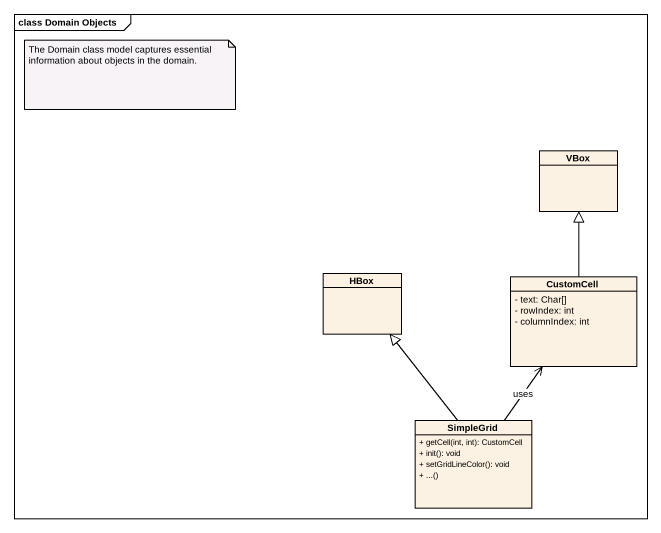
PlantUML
@startuml
mainframe class Domain Objects
hide circle
hide empty members
skinparam classAttributeIconSize 0
class VBox
class HBox
class CustomCell {
  - text: Char[]
  - rowIndex: int
  - columnIndex: int
}
class SimpleGrid {
  + getCell(int, int): CustomCell
  + init(): void
  + setGridLineColor(): void
  + ...()
}
CustomCell -up-|> VBox
SimpleGrid -up-|> HBox
SimpleGrid -up-> CustomCell : uses
note as N1
  The Domain class model captures essential information about objects in the domain.
end note
@enduml
